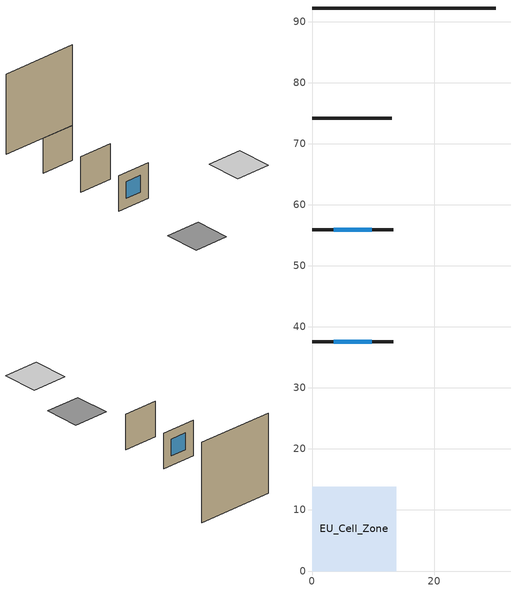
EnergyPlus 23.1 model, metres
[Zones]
EU_Cell_Zone
 floor othersidecoefficients (EU_ES.ME.MFH.02.Gen.ReEx.001.001_floor_1_Construction): 0,0 13.78,0 13.78,13.78 0,13.78 z0
 wall outside (EU_ES.ME.MFH.02.Gen.ReEx.001.001_wall_1_north_1_Construction): 0,37.57 13.31,37.57 z0:13.31
 wall outside (EU_ES.ME.MFH.02.Gen.ReEx.001.001_wall_1_south_2_Construction): 13.31,55.88 0,55.88 z0:13.31
 wall othersidecoefficients (EU_ES.ME.MFH.02.Gen.ReEx.001.001_wall_2_Construction): 13.06,74.19 0,74.19 z0:13.06
 wall othersidecoefficients (EU_ES.ME.MFH.02.Gen.ReEx.001.001_thermal_bridge_Construction): 30.08,92.25 0,92.25 z0:30.08
 window (EU_ES.ME.MFH.02.Gen.ReEx.001.001_window_north_1_Construction): 3.52,37.57 9.79,37.57 z3.52:9.79
 window (EU_ES.ME.MFH.02.Gen.ReEx.001.001_window_south_2_Construction): 9.79,55.88 3.52,55.88 z3.52:9.79
 ceiling othersidecoefficients (EU_ES.ME.MFH.02.Gen.ReEx.001.001_roof_1_Construction): 18.78,0 32.57,0 32.57,13.78 18.78,13.78 z20
[Building]
EU Step8 Campaign Cell: North Axis=0; Terrain=City; Solar Distribution=FullExterior
[Site:Location]
Madrid: Latitude=40.5; Longitude=-3.5; Time Zone=1; Elevation=609
[SizingPeriod:WeatherFileDays]
AnnualSizingPeriod: Begin Month=1; Begin Day of Month=1; End Month=12; End Day of Month=31; Use Weather File Daylight Saving Period=No; Use Weather File Rain and Snow Indicators=No
[MATERIAL]
EU_InternalMass_Material: Roughness=MediumRough; Thickness=0.1; Conductivity=1; Density=1800; Specific Heat=900; Thermal Absorptance=0.9; Solar Absorptance=0.7; Visible Absorptance=0.7
[MATERIAL:NOMASS] Roughness=MediumRough; Thermal Absorptance=0.9; Solar Absorptance=0.7; Visible Absorptance=0.7
Name | Thermal Resistance
EU_ES.ME.MFH.02.Gen.ReEx.001.001_floor_1_NoMass | 0.652248
EU_ES.ME.MFH.02.Gen.ReEx.001.001_roof_1_NoMass | 0.364243
EU_ES.ME.MFH.02.Gen.ReEx.001.001_wall_1_north_1_NoMass; EU_ES.ME.MFH.02.Gen.ReEx.001.001_wall_1_south_2_NoMass | 0.438229
EU_ES.ME.MFH.02.Gen.ReEx.001.001_wall_2_NoMass | 1000000
EU_ES.ME.MFH.02.Gen.ReEx.001.001_thermal_bridge_NoMass | 7.47911
[WINDOWMATERIAL:SIMPLEGLAZINGSYSTEM] UFactor=4.76884; Solar Heat Gain Coefficient=0.85; Visible Transmittance=0.85
EU_ES.ME.MFH.02.Gen.ReEx.001.001_window_north_1_SimpleGlazing; EU_ES.ME.MFH.02.Gen.ReEx.001.001_window_south_2_SimpleGlazing
[CONSTRUCTION]
EU_ES.ME.MFH.02.Gen.ReEx.001.001_floor_1_Construction: EU_ES.ME.MFH.02.Gen.ReEx.001.001_floor_1_NoMass
EU_ES.ME.MFH.02.Gen.ReEx.001.001_roof_1_Construction: EU_ES.ME.MFH.02.Gen.ReEx.001.001_roof_1_NoMass
EU_ES.ME.MFH.02.Gen.ReEx.001.001_wall_1_north_1_Construction: EU_ES.ME.MFH.02.Gen.ReEx.001.001_wall_1_north_1_NoMass
EU_ES.ME.MFH.02.Gen.ReEx.001.001_window_north_1_Construction: EU_ES.ME.MFH.02.Gen.ReEx.001.001_window_north_1_SimpleGlazing
EU_ES.ME.MFH.02.Gen.ReEx.001.001_wall_1_south_2_Construction: EU_ES.ME.MFH.02.Gen.ReEx.001.001_wall_1_south_2_NoMass
EU_ES.ME.MFH.02.Gen.ReEx.001.001_window_south_2_Construction: EU_ES.ME.MFH.02.Gen.ReEx.001.001_window_south_2_SimpleGlazing
EU_ES.ME.MFH.02.Gen.ReEx.001.001_wall_2_Construction: EU_ES.ME.MFH.02.Gen.ReEx.001.001_wall_2_NoMass
EU_ES.ME.MFH.02.Gen.ReEx.001.001_thermal_bridge_Construction: EU_ES.ME.MFH.02.Gen.ReEx.001.001_thermal_bridge_NoMass
EU_InternalMass_Construction: EU_InternalMass_Material
[ZONE]
EU_Cell_Zone: Type=1; Multiplier=1; Ceiling Height=0.762032; Volume=2850; Floor Area=748; Part of Total Floor Area=Yes
[INTERNALMASS]
EU_Cell_Zone_EU_InternalMass: Construction=EU_InternalMass_Construction; Zone or ZoneList=EU_Cell_Zone; Surface Area=748
[SURFACEPROPERTY:OTHERSIDECOEFFICIENTS] Combined ConvectiveRadiative Film Coefficient=0; Constant Temperature=0; Constant Temperature Coefficient=0; Ground Temperature Coefficient=0; Wind Speed Coefficient=0; Sinusoidal Variation of Constant Temperature Coefficient=No; Period of Sinusoidal Variation=24; Previous Other Side Temperature Coefficient=0
Name | External DryBulb Temperature Coefficient | Zone Air Temperature Coefficient
EU_ES.ME.MFH.02.Gen.ReEx.001.001_floor_1_b0.659631 | 0.659631 | 0.340369
EU_ES.ME.MFH.02.Gen.ReEx.001.001_roof_1_b1; EU_ES.ME.MFH.02.Gen.ReEx.001.001_wall_1_north_1_b1; EU_ES.ME.MFH.02.Gen.ReEx.001.001_wall_1_south_2_b1; EU_ES.ME.MFH.02.Gen.ReEx.001.001_thermal_bridge_b1 | 1 | 0
EU_ES.ME.MFH.02.Gen.ReEx.001.001_wall_2_b0 | 0 | 1
[OTHEREQUIPMENT]
EU_Step8_InternalGain_es__ES.ME.MFH.02.Gen.ReEx.001.001__f030_f030: Fuel Type=Electricity; Zone or ZoneList or Space or SpaceList=EU_Cell_Zone; Schedule=EU_Step8_GainSchedule_es__ES.ME.MFH.02.Gen.ReEx.001.001__f030_f030; Design Level Calculation Method=Watts/Area; Power per Zone Floor Area=1; Fraction Latent=0; Fraction Radiant=0; Fraction Lost=0; Carbon Dioxide Generation Rate=0; EndUse Subcategory=EU_Step8_InternalGains
[ZONEVENTILATION:DESIGNFLOWRATE]
EU_ConstantAir_EU_Cell_Zone: Zone or ZoneList or Space or SpaceList=EU_Cell_Zone; Schedule=EU_AlwaysOn; Design Flow Rate Calculation Method=AirChanges/Hour; Air Changes per Hour=0.713097; Ventilation Type=Natural; Fan Pressure Rise=0; Fan Total Efficiency=1; Constant Term Coefficient=1; Temperature Term Coefficient=0; Velocity Term Coefficient=0; Velocity Squared Term Coefficient=0; Minimum Indoor Temperature=-100; Maximum Indoor Temperature=100; Delta Temperature=-100; Minimum Outdoor Temperature=-100; Maximum Outdoor Temperature=100; Maximum Wind Speed=40
[HVACTEMPLATE:THERMOSTAT]
EU_HeatOnly_EU_Cell_Zone: Constant Heating Setpoint=20; Constant Cooling Setpoint=50
[HVACTEMPLATE:ZONE:IDEALLOADSAIRSYSTEM]
EU_Cell_Zone: Template Thermostat=EU_HeatOnly_EU_Cell_Zone; System Availability Schedule=EU_AlwaysOn; Maximum Heating Supply Air Temperature=50; Minimum Cooling Supply Air Temperature=13; Maximum Heating Supply Air Humidity Ratio=0.0156; Minimum Cooling Supply Air Humidity Ratio=0.0077; Heating Limit=NoLimit; Cooling Limit=NoLimit; Heating Availability Schedule=EU_AlwaysOn; Cooling Availability Schedule=EU_CoolingOff; Dehumidification Control Type=ConstantSensibleHeatRatio; Cooling Sensible Heat Ratio=0.7; Dehumidification Setpoint=60; Humidification Control Type=None; Humidification Setpoint=30; Outdoor Air Method=None; Outdoor Air Flow Rate per Person=0.00944; Outdoor Air Flow Rate per Zone Floor Area=0; Outdoor Air Flow Rate per Zone=0; Demand Controlled Ventilation Type=None; Outdoor Air Economizer Type=NoEconomizer; Heat Recovery Type=None; Sensible Heat Recovery Effectiveness=0.7; Latent Heat Recovery Effectiveness=0.65
[SIZING:ZONE]
EU_Cell_Zone: Zone Cooling Design Supply Air Temperature Input Method=SupplyAirTemperature; Zone Cooling Design Supply Air Temperature=13; Zone Heating Design Supply Air Temperature Input Method=SupplyAirTemperature; Zone Heating Design Supply Air Temperature=50; Zone Cooling Design Supply Air Humidity Ratio=0.008; Zone Heating Design Supply Air Humidity Ratio=0.008; Cooling Design Air Flow Method=DesignDay; Cooling Design Air Flow Rate=0; Cooling Minimum Air Flow per Zone Floor Area=0.000762; Cooling Minimum Air Flow=0; Cooling Minimum Air Flow Fraction=0.2; Heating Design Air Flow Method=DesignDay; Heating Design Air Flow Rate=0; Heating Maximum Air Flow per Zone Floor Area=0.002032; Heating Maximum Air Flow=0.141576; Heating Maximum Air Flow Fraction=0.3; Account for Dedicated Outdoor Air System=No; Dedicated Outdoor Air System Control Strategy=NeutralSupplyAir; Dedicated Outdoor Air Low Setpoint Temperature for Design=autosize; Dedicated Outdoor Air High Setpoint Temperature for Design=autosize; Zone Load Sizing Method=Sensible Load Only No Latent Load; Zone Latent Cooling Design Supply Air Humidity Ratio Input Method=HumidityRatioDifference; Zone Cooling Design Supply Air Humidity Ratio Difference=0.005; Zone Latent Heating Design Supply Air Humidity Ratio Input Method=HumidityRatioDifference; Zone Humidification Design Supply Air Humidity Ratio Difference=0.005
[SCHEDULE:CONSTANT]
Name | Hourly Value
EU_AlwaysOn | 1
EU_CoolingOff | 0
[SCHEDULE:FILE]
EU_Step8_GainSchedule_es__ES.ME.MFH.02.Gen.ReEx.001.001__f030_f030: File=C:\Users\o_iseri\Desktop\OpenUBEM\openubem\outputs\eu_certified_rerun_2026-08-28\rep3\schedules\es__ES.ME.MFH.02.Gen.ReEx.001.001__f030.csv; Column Number=1; Rows to Skip at Top=0; Number of Hours of Data=8760; Column Separator=Comma; Interpolate to Timestep=No; Minutes per Item=60; Adjust Schedule for Daylight Savings=Yes
